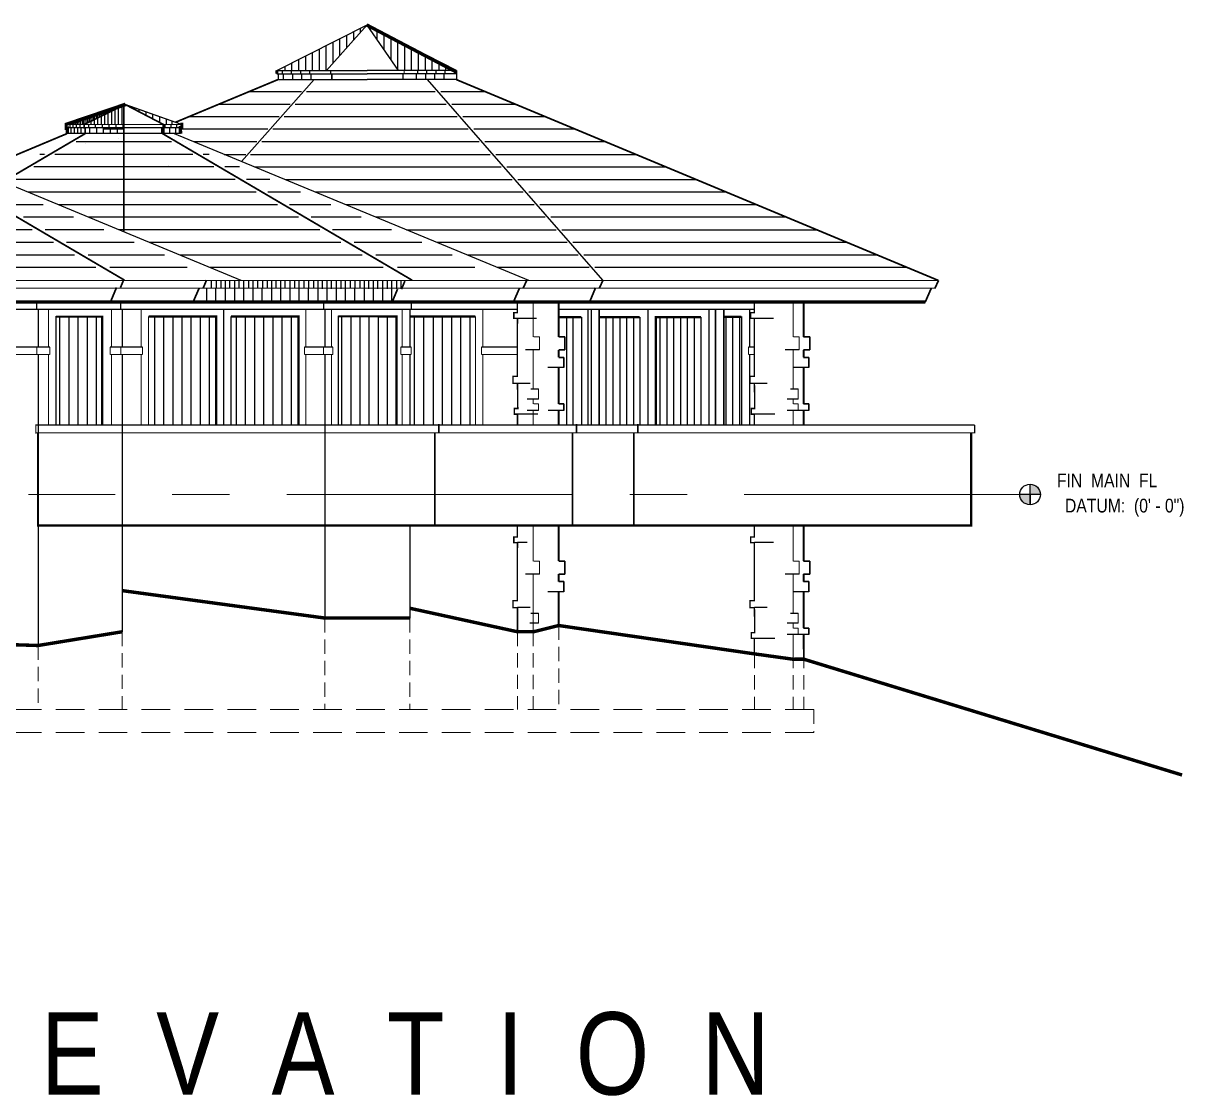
# Model space of a CAD drawing. Header units: inches. Extents: x -10188 to 9179, y -281 to 6710.
# Drawn here: x 4376 to 4883, y -281 to 188 of the extents above; entities that cross this region are included whole.
import ezdxf

# ---------------------------------------------------------------- set-up
doc = ezdxf.new("R2010")
doc.units = ezdxf.units.IN
doc.header["$MEASUREMENT"] = 0
doc.linetypes.add('CENTER', pattern=[2, 1.25, -0.25, 0.25, -0.25])
doc.linetypes.add('HIDDEN', pattern=[0.375, 0.25, -0.125])
doc.layers.add('FOOTING', color=7, linetype='HIDDEN', lineweight=5)
doc.layers.add('GRID LAYOUT', color=1, linetype='Continuous', lineweight=9)
for name, color, linetype in [('LLTEXT', 7, 'Continuous'), ('NORTH_ELEVATION', 7, 'Continuous'), ('SOUTH_ELEVATION', 7, 'Continuous'), ('SOUTH_ELEVATION_TEXT', 7, 'Continuous')]:
    doc.layers.add(name, color=color, linetype=linetype)
doc.styles.add('ARCHENT', font='technical.ttf', dxfattribs={"height": 6})

msp = doc.modelspace()

# ---------------------------------------------------------------- hatches: boundary and pattern name
at = {"layer": 'SOUTH_ELEVATION_TEXT', "linetype": 'Continuous', "ltscale": 0.5}
h = msp.add_hatch(color=7, dxfattribs=at)
h.paths.add_polyline_path([(4816.07, -13.87), (4816.07, -18.37), (4820.57, -18.37, 0.414214)])
h.paths.add_polyline_path([(4816.07, -22.87), (4816.07, -18.37), (4811.57, -18.37, 0.414214)])

# ---------------------------------------------------------------- linework, layer by layer
at = {"layer": 'FOOTING', "ltscale": 25}
for p, q in [((4507.88, -72.38), (4507.88, -112.38)), ((4544.94, -72.38), (4544.93, -112.38)), ((4610.04, -75.64), (4610.04, -112.38)), ((4419.2, -78.38), (4419.2, -112.38)), ((4592.09, -78.38), (4592.09, -112.38)), ((4598.91, -78.4), (4598.91, -112.38)), ((4382.51, -84.38), (4382.51, -112.38)), ((4695.6, -88.03), (4695.6, -112.38)), ((4712.47, -88.03), (4712.47, -112.38, -1.18)), ((4717.15, -88.03), (4717.13, -112.38)), ((4721.51, -112.38), (4721.51, -122.38))]:
    msp.add_line(p, q, dxfattribs=at)
at = {"layer": 'FOOTING', "lineweight": 5, "ltscale": 50}
for p, q in [((4721.51, -112.38), (4372.47, -112.38)), ((4721.51, -122.38), (4372.47, -122.38))]:
    msp.add_line(p, q, dxfattribs=at)
at = {"layer": 'GRID LAYOUT', "color": 1, "linetype": 'CENTER', "lineweight": 5, "ltscale": 100}
msp.add_line((4816.18, -18.38), (4378.32, -18.38), dxfattribs=at)
at = {"layer": 'NORTH_ELEVATION', "color": 5, "linetype": 'Continuous', "ltscale": 0.5}
for p, q in [((4486.9, 166.99), (4526.32, 186.84)), ((4508.5, 166.99), (4526.32, 186.84)), ((4539.98, 166.99), (4526.34, 186.81)), ((4445.2, 143.38), (4420.54, 152.08))]:
    msp.add_line(p, q, dxfattribs=at)
at = {"layer": 'NORTH_ELEVATION', "color": 7, "linetype": 'Continuous', "ltscale": 0.5}
for p, q in [((4565.37, 166.99), (4526.32, 186.84)), ((4486.9, 165.49), (4526.32, 165.49)), ((4487.4, 162.99), (4526.32, 162.99)), ((4565.37, 165.49), (4526.32, 165.49)), ((4565.37, 162.99), (4526.32, 162.99)), ((4565.37, 166.99), (4565.37, 165.49)), ((4565.37, 165.49), (4565.37, 162.99)), ((4394.81, 139.25), (4394.81, 139.25)), ((4395.31, 141.75), (4395.31, 139.25)), ((4444.52, 141.88), (4396, 141.88)), ((4463.55, 62.58, -1), (4463.55, 12.04, -1.66)), ((4622.72, 62.58, -0.38), (4622.72, 12.08, -0.38)), ((4624.22, 62.58, -0.38), (4624.22, 12.08, -0.38)), ((4648.97, 62.58, -1), (4648.97, 12.08, -1.66)), ((4675.72, 62.58, -0.38), (4675.72, 12.08, -0.38)), ((4693.4, 62.58), (4693.4, 46.08)), ((4390.31, 59.54), (4390.3, 12.04)), ((4460.3, 59.45, -1.04), (4460.3, 12.08, -1.66)), ((4466.8, 59.47, -1.04), (4466.8, 12.04, -1.66)), ((4513.72, 59.78, -1.04), (4513.72, 12.35, -1.66)), ((4620, 59.08, -1.38), (4620, 12.08, -1.38)), ((4645.47, 59.08, -1.05), (4645.47, 12.08, -1.66)), ((4672.22, 59.08, -0.38), (4672.22, 12.08, -0.38)), ((4689.9, 59.46, -1), (4689.9, 12.08, -1)), ((4387.63, 46.08), (3880.08, 46.08)), ((4428.13, 46.08), (4414.02, 46.08)), ((4511.38, 46.08), (4498.98, 46.08)), ((4545.51, 46.08), (4541.11, 46.08)), ((4592.01, 46.08), (4576.36, 46.08)), ((4695.57, 46.08), (4693.04, 46.08)), ((4693.4, 42.83), (4693.4, 12.08))]:
    msp.add_line(p, q, dxfattribs=at)
at = {"layer": 'NORTH_ELEVATION', "color": 93, "linetype": 'Continuous', "lineweight": 20, "ltscale": 0.5}
for p, q in [((4493.76, 169.94), (4493.76, 169.94)), ((4558.97, 169.95), (4558.97, 169.95)), ((4417.68, 137.25), (4417.68, 137.25)), ((4403.22, 135.19), (4403.22, 135.19)), ((4445.64, 136.17), (4445.64, 136.17)), ((4439.32, 125.51), (4439.32, 125.51))]:
    msp.add_line(p, q, dxfattribs=at)
at = {"layer": 'NORTH_ELEVATION', "color": 251, "linetype": 'Continuous', "ltscale": 0.5}
for p, q in [((4486.9, 166.99), (4526.32, 166.99)), ((4486.9, 166.99), (4486.9, 165.49)), ((4487.4, 165.49), (4487.4, 162.99)), ((4487.4, 162.99), (4526.32, 162.99)), ((4489.15, 166.99), (4489.15, 165.49)), ((4489.65, 165.49), (4489.65, 162.99)), ((4493.15, 166.99), (4493.15, 165.49)), ((4493.65, 165.49), (4493.65, 162.99)), ((4497.15, 166.99), (4497.15, 165.49)), ((4497.65, 165.49), (4497.65, 162.99)), ((4501.15, 166.99), (4501.15, 165.49)), ((4501.65, 165.49), (4501.65, 162.99)), ((4510.34, 166.99), (4510.34, 165.49)), ((4510.84, 165.49), (4510.84, 162.99)), ((4565.12, 166.99), (4526.32, 166.99)), ((4562.03, 162.99), (4526.32, 162.99)), ((4547.78, 165.49), (4547.78, 162.99)), ((4548.28, 166.99), (4548.28, 165.49)), ((4551.78, 165.49), (4551.78, 162.99)), ((4552.28, 166.99), (4552.28, 165.49)), ((4555.78, 165.49), (4555.78, 162.99)), ((4556.28, 166.99), (4556.28, 165.49)), ((4559.78, 165.49), (4559.78, 162.99)), ((4560.28, 166.99), (4560.28, 165.49)), ((4396.34, 143.34), (4396.34, 141.84)), ((4397.76, 143.38), (4397.76, 141.88)), ((4399.18, 143.42), (4399.18, 141.92)), ((4400.76, 143.38), (4400.76, 141.88)), ((4404.5, 143.38), (4404.5, 141.88)), ((4407.5, 143.38), (4407.5, 141.88)), ((4410.5, 143.38), (4410.5, 141.88)), ((4413.5, 143.38), (4413.5, 141.88)), ((4416.5, 143.38), (4416.5, 141.88)), ((4419.5, 143.38), (4419.5, 141.88)), ((4437, 143.38), (4437, 141.88)), ((4437.38, 143.38), (4437.38, 141.88)), ((4437.91, 143.38), (4437.91, 141.88)), ((4437.91, 143.38), (4437.91, 141.88)), ((4440.47, 143.38), (4440.47, 141.88)), ((4443.03, 143.38), (4443.03, 141.88)), ((4444.7, 139.38), (4396, 139.38)), ((4396.84, 141.84), (4396.84, 139.34)), ((4398.26, 141.88), (4398.26, 139.38)), ((4399.68, 141.92), (4399.68, 139.42)), ((4401.26, 141.88), (4401.26, 139.38)), ((4405, 141.88), (4405, 139.38)), ((4408, 141.88), (4408, 139.38)), ((4411, 141.88), (4411, 139.38)), ((4414, 141.88), (4414, 139.38)), ((4417, 141.88), (4417, 139.38)), ((4420, 141.88), (4420, 139.38)), ((4420, 141.88), (4420, 139.38)), ((4436.5, 141.88), (4436.5, 139.38)), ((4436.88, 141.88), (4436.88, 139.38)), ((4437.41, 141.88), (4437.41, 139.38)), ((4437.41, 141.88), (4437.41, 139.38)), ((4439.97, 141.88), (4439.97, 139.38)), ((4442.53, 141.88), (4442.53, 139.38)), ((4444.76, 141.88), (4444.76, 139.38))]:
    msp.add_line(p, q, dxfattribs=at)
at = {"layer": 'NORTH_ELEVATION', "color": 93, "linetype": 'Continuous', "ltscale": 0.5}
for p, q in [((4474.92, 157.79), (4497.62, 157.79)), ((4499.79, 157.79), (4556.13, 157.8)), ((4558.57, 157.8), (4577.73, 157.8)), ((4461.72, 152.29), (4492.74, 152.29)), ((4494.92, 152.29), (4560.94, 152.3)), ((4563.37, 152.3), (4590.93, 152.3)), ((4448.52, 146.79), (4487.87, 146.79)), ((4490.04, 146.79), (4565.74, 146.8)), ((4568.18, 146.8), (4604.13, 146.8)), ((4471.24, 75.18), (4316.46, 139.29)), ((4419.78, 141.29), (4410.79, 141.29)), ((4596.94, 75.18), (4442.16, 139.29)), ((4482.99, 141.29), (4445.99, 141.29)), ((4570.55, 141.3), (4485.17, 141.29)), ((4617.33, 141.3), (4572.98, 141.3)), ((4440.87, 135.79), (4399.13, 135.79)), ((4478.12, 135.79), (4450.6, 135.79)), ((4575.35, 135.8), (4480.29, 135.79)), ((4630.53, 135.8), (4577.79, 135.8)), ((4385.33, 130.29), (4383.34, 130.29)), ((4450.12, 130.29), (4389.88, 130.29)), ((4457.31, 130.29), (4454.67, 130.29)), ((4463.88, 130.29), (4473.24, 130.29)), ((4475.41, 130.29), (4580.16, 130.3)), ((4582.6, 130.3), (4643.73, 130.3)), ((4459.37, 124.79), (4380.63, 124.79)), ((4470.58, 124.79), (4464.1, 124.79)), ((4477.16, 124.79), (4584.96, 124.8)), ((4587.4, 124.8), (4656.93, 124.8)), ((4468.63, 119.29), (4371.37, 119.29)), ((4483.86, 119.29), (4473.53, 119.29)), ((4490.43, 119.29), (4589.77, 119.3)), ((4592.21, 119.3), (4670.13, 119.3)), ((4477.88, 113.79), (4378.02, 113.79)), ((4497.14, 113.79), (4482.96, 113.79)), ((4594.58, 113.8), (4503.71, 113.79)), ((4683.33, 113.8), (4597.01, 113.8)), ((4384.72, 108.29), (4366.69, 108.29)), ((4487.14, 108.29), (4391.3, 108.29)), ((4510.42, 108.29), (4492.39, 108.29)), ((4599.38, 108.3), (4516.99, 108.29)), ((4696.53, 108.3), (4601.82, 108.3)), ((4397.99, 102.79), (4376.12, 102.79)), ((4496.39, 102.79), (4404.58, 102.79)), ((4523.69, 102.79), (4501.81, 102.79)), ((4604.19, 102.8), (4530.27, 102.79)), ((4709.73, 102.8), (4606.62, 102.8)), ((4379.95, 97.29), (4208.66, 97.29)), ((4411.27, 97.29), (4385.55, 97.29)), ((4505.64, 97.29), (4417.85, 97.29)), ((4536.97, 97.29), (4511.24, 97.29)), ((4543.55, 97.29), (4608.99, 97.3)), ((4611.43, 97.3), (4722.93, 97.3)), ((4389.2, 91.79), (4199.4, 91.79)), ((4424.55, 91.79), (4394.97, 91.79)), ((4514.9, 91.79), (4431.13, 91.79)), ((4550.25, 91.79), (4520.67, 91.79)), ((4613.8, 91.8), (4556.83, 91.8)), ((4736.13, 91.8), (4616.23, 91.8)), ((4398.45, 86.29), (4190.15, 86.29)), ((4437.82, 86.29), (4404.4, 86.29)), ((4524.15, 86.29), (4444.41, 86.29)), ((4563.52, 86.29), (4530.1, 86.29)), ((4618.6, 86.3), (4570.1, 86.3)), ((4749.33, 86.3), (4621.04, 86.3)), ((4407.71, 80.79), (4180.9, 80.79)), ((4447.63, 80.79), (4413.83, 80.79)), ((4533.4, 80.79), (4457.69, 80.79)), ((4573.33, 80.79), (4539.53, 80.79)), ((4623.41, 80.8), (4583.38, 80.8)), ((4762.53, 80.8), (4625.84, 80.8)), ((4458.18, 75.18), (4458.18, 71.68)), ((4460.3, 75.18), (4460.3, 71.68)), ((4462.42, 75.18), (4462.42, 71.68)), ((4464.3, 75.13), (4464.3, 71.63)), ((4466.18, 75.13), (4466.18, 71.63)), ((4468.3, 75.13), (4468.3, 71.63)), ((4470.18, 75.13), (4470.18, 71.63)), ((4472.3, 75.13), (4472.3, 71.63)), ((4474.42, 75.13), (4474.42, 71.63)), ((4476.3, 75.15), (4476.3, 71.65)), ((4478.42, 75.15), (4478.42, 71.65)), ((4480.53, 75.15), (4480.53, 71.65)), ((4482.65, 75.15), (4482.65, 71.65)), ((4484.53, 75.1), (4484.53, 71.6)), ((4486.42, 75.1), (4486.42, 71.6)), ((4488.53, 75.1), (4488.53, 71.6)), ((4490.42, 75.1), (4490.42, 71.6)), ((4492.53, 75.1), (4492.53, 71.6)), ((4494.65, 75.1), (4494.65, 71.6)), ((4496.53, 75.13), (4496.53, 71.63)), ((4498.65, 75.13), (4498.65, 71.63)), ((4500.77, 75.13), (4500.77, 71.63)), ((4502.89, 75.13), (4502.89, 71.63)), ((4504.77, 75.08), (4504.77, 71.58)), ((4506.65, 75.08), (4506.65, 71.58)), ((4508.77, 75.08), (4508.77, 71.58)), ((4510.65, 75.08), (4510.65, 71.58)), ((4512.77, 75.08), (4512.77, 71.58)), ((4514.89, 75.08), (4514.89, 71.58)), ((4516.77, 75.1), (4516.77, 71.6)), ((4518.89, 75.1), (4518.89, 71.6)), ((4521, 75.1), (4521, 71.6)), ((4523.12, 75.1), (4523.12, 71.6)), ((4525, 75.05), (4525, 71.55)), ((4526.89, 75.05), (4526.89, 71.55)), ((4529, 75.05), (4529, 71.55)), ((4530.89, 75.05), (4530.89, 71.55)), ((4533, 75.05), (4533, 71.55)), ((4535.12, 75.05), (4535.12, 71.55)), ((4537, 75.08), (4537, 71.58)), ((4539.12, 75.05), (4539.12, 71.55)), ((4541, 75.08), (4541, 71.58))]:
    msp.add_line(p, q, dxfattribs=at)
at = {"layer": 'NORTH_ELEVATION', "color": 83, "linetype": 'Continuous', "lineweight": 20, "ltscale": 0.5}
msp.add_line((4488, 162.22), (4488, 162.22), dxfattribs=at)
at = {"layer": 'NORTH_ELEVATION', "color": 5, "linetype": 'Continuous', "lineweight": 30, "ltscale": 0.5}
for q in [(4402.62, 143.38), (4437.38, 143.38)]:
    msp.add_line((4420.54, 152.08), q, dxfattribs=at)
at = {"layer": 'NORTH_ELEVATION', "color": 251, "linetype": 'Continuous', "lineweight": 20, "ltscale": 0.5}
msp.add_line((4445.2, 143.38), (4394.72, 143.38), dxfattribs=at)
at = {"layer": 'NORTH_ELEVATION', "color": 49, "linetype": 'Continuous', "ltscale": 0.5}
for p, q in [((4381.79, 66.08), (4381.79, 62.58)), ((4418.51, 66.08), (4418.51, 62.58)), ((4507.19, 66.08), (4507.19, 62.58)), ((4545.63, 66.08), (4545.63, 62.58))]:
    msp.add_line(p, q, dxfattribs=at)
at = {"layer": 'NORTH_ELEVATION', "color": 49, "linetype": 'Continuous', "lineweight": 20, "ltscale": 0.5}
for p, q in [((4387.06, 62.67), (4387.06, 46.08)), ((4414.59, 62.58), (4414.59, 46.08)), ((4387.06, 42.83), (4387.06, 12.04)), ((4414.59, 42.83), (4414.59, 12.04))]:
    msp.add_line(p, q, dxfattribs=at)
at = {"layer": 'NORTH_ELEVATION', "color": 7, "linetype": 'Continuous', "lineweight": 20, "ltscale": 0.5}
for p, q in [((4427.55, 62.41, 0), (4427.55, 46.08, 0)), ((4499.55, 62.41, 0), (4499.55, 46.08, 0)), ((4541.69, 62.58), (4541.69, 46.08)), ((4544.94, 62.41), (4544.94, 46.08)), ((4576.93, 62.41), (4576.93, 46.08)), ((4430.8, 59.44, 0), (4430.8, 12.04, 0)), ((4539.15, 59.43, 1.31), (4539.15, 12.03, 1.31)), ((4573.68, 59.44), (4573.68, 12.04)), ((4381.91, 46.08), (4381.91, 42.86)), ((4387.63, 46.08), (4387.63, 42.83)), ((4414.02, 46.08), (4414.02, 42.83)), ((4418.63, 46.08), (4418.63, 42.83, -0.67)), ((4428.13, 46.08, 0), (4428.13, 42.83, 0)), ((4498.98, 46.08, 0), (4498.98, 42.83, 0)), ((4507.31, 46.08), (4507.31, 42.83, -0.67)), ((4511.38, 46.08), (4511.39, 42.83, -0.67)), ((4541.11, 46.08), (4541.11, 42.83)), ((4545.51, 46.08), (4545.51, 42.83)), ((4576.36, 46.08), (4576.36, 42.83)), ((4693.04, 46.08), (4693.04, 42.83, 0.3)), ((4427.55, 42.83, 0), (4427.55, 12.04, 0)), ((4499.55, 42.83, 0), (4499.55, 12.04, 0)), ((4541.69, 42.83), (4541.69, 12.04)), ((4576.93, 42.83), (4576.93, 12.04))]:
    msp.add_line(p, q, dxfattribs=at)
at = {"layer": 'NORTH_ELEVATION', "color": 5, "linetype": 'Continuous', "ltscale": 0.5}
for points, const_width in [([(4526.11, 186.86), (4565.37, 166.24)], 1.5), ([(4420.68, 152.17), (4394.72, 143.38)], 1.5), ([(4420.54, 152.08), (4445.2, 143.38)], 0.5)]:
    msp.add_lwpolyline(points, dxfattribs=dict(at, const_width=const_width))
at = {"layer": 'NORTH_ELEVATION', "color": 93, "linetype": 'Continuous', "ltscale": 0.5}
for points, const_width in [([(4487.4, 162.99), (4442.56, 144.31)], 0.75), ([(4565.25, 162.99), (4776.01, 75.18)], 0.75), ([(4311.19, 139.38), (4420.29, 75.29)], 0.75), ([(4395.2, 139.38), (4355.97, 122.92)], 0.75), ([(4403.12, 139.38), (4367.19, 118.28)], 0.75), ([(4436.88, 139.38), (4545.99, 75.29)], 0.75), ([(4776.01, 75.18), (3827.94, 75.18)], 0.5), ([(4774.57, 71.8), (3829.31, 71.8)], 0.5)]:
    msp.add_lwpolyline(points, dxfattribs=dict(at, const_width=const_width))
at = {"layer": 'NORTH_ELEVATION', "color": 251, "linetype": 'Continuous', "ltscale": 0.5}
for points, const_width in [([(4486.9, 165.49), (4565.37, 165.49)], 0.5), ([(4395.31, 143.25), (4394.81, 143.25), (4394.81, 141.75), (4395.31, 141.75), (4395.31, 139.25)], 1.5), ([(4444.52, 141.88), (4396, 141.88)], 0.5), ([(4444.7, 143.38), (4445.2, 143.38), (4445.2, 141.88), (4444.7, 141.88), (4444.76, 139.38)], 1.5)]:
    msp.add_lwpolyline(points, dxfattribs=dict(at, const_width=const_width))
at = {"layer": 'NORTH_ELEVATION', "color": 7, "linetype": 'Continuous', "ltscale": 0.5}
for points, const_width in [([(3880.66, 62.58), (4591.99, 62.58)], 0.5), ([(4610.04, 62.58), (4695.56, 62.58)], 0.5), ([(4791.88, 11.99), (4381.52, 11.99), (4381.52, 8.28)], 0.5), ([(4791.88, 11.99), (4791.88, 8.32)], 0.5), ([(4791.88, 8.58), (4381.52, 8.58)], 0.5), ([(4382.48, 8.53), (4382.48, -32.47)], 1), ([(4790.38, 8.58), (4790.38, -32.42)], 1), ([(4382.48, -31.93), (4790.38, -31.92)], 1)]:
    msp.add_lwpolyline(points, dxfattribs=dict(at, const_width=const_width))
for points, const_width, elevation in [([(4390.31, 59.35), (4410.5, 59.35), (4410.5, 12.04)], 1, 2.81), ([(4620, 59.08), (4610.04, 59.08)], 1, 0.62), ([(4645.47, 59.08), (4627.72, 59.08)], 1, 0.95), ([(4672.22, 59.08), (4652.47, 59.08), (4652.47, 12.08)], 1, -0.38), ([(4689.9, 59.26), (4682.18, 59.26)], 1, 1.33), ([(3880.08, 42.83), (4387.63, 42.83)], 0.5, -0.67), ([(4414.02, 42.83), (4428.13, 42.83)], 0.5, -0.67), ([(4498.98, 42.83), (4511.39, 42.83)], 0.5, -0.67), ([(4541.11, 42.83), (4545.51, 42.83)], 0.5, -0.67), ([(4576.36, 42.83), (4592, 42.83)], 0.5, -0.67), ([(4693.03, 42.83), (4695.57, 42.83)], 0.5, -0.67)]:
    msp.add_lwpolyline(points, dxfattribs=dict(at, const_width=const_width, elevation=elevation))
at = {"layer": 'NORTH_ELEVATION', "color": 49, "linetype": 'Continuous', "ltscale": 0.5, "const_width": 1}
for points, elevation in [([(4430.8, 59.45), (4460.3, 59.45), (4460.3, 12.04)], 2.29), ([(4466.8, 59.47), (4496.3, 59.47), (4496.3, 12.05)], 3.25), ([(4513.72, 59.49), (4539.15, 59.49), (4539.15, 12.07)], 0.83), ([(4539.15, 59.43), (4531.05, 59.45)], 2.29), ([(4573.68, 59.45), (4544.94, 59.45)], 2.29)]:
    msp.add_lwpolyline(points, dxfattribs=dict(at, elevation=elevation))
at = {"layer": 'SOUTH_ELEVATION', "color": 4, "linetype": 'Continuous', "ltscale": 0.5}
for p, q in [((4520.32, 183.82), (4520.32, 180.16)), ((4523.32, 185.33), (4523.32, 183.5)), ((4527.63, 186.12), (4527.63, 184.93)), ((4530.63, 184.47), (4530.63, 180.57)), ((4533.63, 182.83), (4533.63, 176.22)), ((4508.32, 177.78), (4508.32, 166.99)), ((4511.32, 179.29), (4511.32, 170.14)), ((4514.32, 180.8), (4514.32, 173.48)), ((4517.32, 182.31), (4517.32, 176.82)), ((4536.63, 181.19), (4536.63, 171.86)), ((4539.63, 179.54), (4539.63, 167.5)), ((4542.63, 177.9), (4542.63, 166.99)), ((4499.32, 173.25), (4499.32, 166.99)), ((4502.32, 174.76), (4502.32, 166.99)), ((4505.32, 176.27), (4505.32, 166.99)), ((4545.63, 176.25), (4545.63, 166.99)), ((4548.63, 174.61), (4548.63, 166.99)), ((4551.63, 172.97), (4551.63, 166.99)), ((4490.32, 168.72), (4490.32, 166.99)), ((4493.32, 170.23), (4493.32, 166.99)), ((4496.32, 171.74), (4496.32, 166.99)), ((4554.63, 171.32), (4554.63, 166.99)), ((4557.63, 169.68), (4557.63, 166.99)), ((4560.63, 168.03), (4560.63, 166.99)), ((4487.32, 167.21), (4487.32, 166.99)), ((4411.54, 147.71), (4411.54, 143.38)), ((4413.04, 148.44), (4413.04, 143.38)), ((4414.54, 149.17), (4414.54, 143.38)), ((4416.04, 149.8), (4416.04, 143.38)), ((4417.54, 150.31), (4417.54, 143.38)), ((4419.04, 150.82), (4419.04, 143.38)), ((4423.54, 150.84), (4423.54, 150.53)), ((4426.54, 149.59), (4426.54, 148.98)), ((4429.54, 148.91), (4429.54, 147.43)), ((4432.54, 147.85), (4432.54, 145.88)), ((4405.54, 144.8), (4405.54, 143.38)), ((4407.04, 145.53), (4407.04, 143.38)), ((4408.54, 146.26), (4408.54, 143.38)), ((4410.04, 146.98), (4410.04, 143.38)), ((4435.54, 146.79), (4435.54, 144.33)), ((4438.54, 145.73), (4438.54, 143.38)), ((4441.02, 144.62), (4441.02, 143.38)), ((4391.89, 59.09, 0.81), (4391.89, 12.04, 0.33)), ((4395.89, 59.09, 0.81), (4395.89, 12.04, 0.33)), ((4399.89, 59.09, 0.81), (4399.89, 12.04, 0.33)), ((4403.89, 59.09, 0.81), (4403.89, 12.04, 0.33)), ((4407.89, 59.09, 0.81), (4407.89, 12.04, 0.33))]:
    msp.add_line(p, q, dxfattribs=at)
at = {"layer": 'SOUTH_ELEVATION', "color": 93, "linetype": 'Continuous', "lineweight": -3, "ltscale": 50}
for p, q in [((4471.46, 127.16), (4503.22, 162.99)), ((4509.53, 162.99), (4509.53, 162.99)), ((4629.37, 75.3), (4552.75, 162.99))]:
    msp.add_line(p, q, dxfattribs=at)
at = {"layer": 'SOUTH_ELEVATION', "color": 6, "linetype": 'Continuous', "lineweight": -3, "ltscale": 50}
msp.add_line((4420.93, 151.46), (4397.02, 143.37), dxfattribs=at)
at = {"layer": 'SOUTH_ELEVATION', "color": 5, "linetype": 'Continuous', "ltscale": 0.5}
for p, q in [((4407.88, 147.37), (4407.88, 145.94)), ((4408.54, 147.27), (4408.54, 146.26)), ((4409.39, 148.06), (4409.39, 146.67)), ((4410.04, 147.77), (4410.04, 146.98)), ((4410.88, 148.39), (4410.88, 147.39)), ((4411.54, 148.28), (4411.54, 147.71)), ((4412.39, 149.07), (4412.39, 148.12)), ((4413.04, 148.79), (4413.04, 148.44)), ((4413.88, 149.4), (4413.88, 148.85)), ((4414.54, 149.3), (4414.54, 149.17)), ((4398.05, 143.72), (4398.05, 143.38)), ((4398.9, 144.39), (4398.9, 143.38)), ((4399.54, 144.22), (4399.54, 143.38)), ((4400.39, 145.01), (4400.39, 143.38)), ((4401.04, 144.73), (4401.04, 143.38)), ((4401.89, 145.8), (4401.89, 143.38)), ((4402.54, 145.24), (4402.54, 143.38)), ((4403.39, 146.32), (4403.39, 143.76)), ((4404.04, 145.74), (4404.04, 144.07)), ((4404.88, 146.36), (4404.88, 144.48)), ((4405.54, 146.25), (4405.54, 144.8)), ((4406.39, 147.04), (4406.39, 145.21)), ((4407.04, 146.76), (4407.04, 145.53)), ((4433.34, 59.44, 1.31), (4433.34, 12.04, 0.83)), ((4437.34, 59.44, 1.31), (4437.34, 12.04, 0.83)), ((4441.34, 59.44, 1.31), (4441.34, 12.04, 0.83)), ((4445.34, 59.44, 1.31), (4445.34, 12.04, 0.83)), ((4449.34, 59.44, 1.31), (4449.34, 12.04, 0.83)), ((4453.34, 59.44, 1.31), (4453.34, 12.04, 0.83)), ((4457.34, 59.44, 1.31), (4457.34, 12.04, 0.83)), ((4469.09, 59.18, 0.81), (4469.09, 12.04, 0.33)), ((4473.09, 59.18, 0.81), (4473.09, 12.04, 0.33)), ((4477.09, 59.18, 0.81), (4477.09, 12.04, 0.33)), ((4481.09, 59.18, 0.81), (4481.09, 12.04, 0.33)), ((4485.09, 59.18, 0.81), (4485.09, 12.04, 0.33)), ((4489.09, 59.44, 0.81), (4489.09, 12.04, 0.33)), ((4493.1, 59.18, 0.31), (4493.1, 12.04, -0.16)), ((4515.14, 59.17, 1.81), (4515.14, 12.03, 1.33)), ((4519.14, 59.17, 1.81), (4519.14, 12.03, 1.33)), ((4523.14, 59.17, 1.81), (4523.14, 12.03, 1.33)), ((4527.14, 59.17, 1.81), (4527.14, 12.03, 1.33)), ((4531.14, 59.43, 1.81), (4531.14, 12.03, 1.33)), ((4535.15, 59.44, 1.31), (4535.15, 12.04, 0.83)), ((4539.15, 59.44, 1.31), (4539.15, 12.04, 0.83)), ((4546.81, 59.4, -0.64), (4546.81, 12, -1.12)), ((4550.98, 59.42, 0.33), (4550.98, 12.02, -0.15)), ((4555.14, 59.43, 1.31), (4555.14, 12.04, 0.83)), ((4559.14, 59.43, 1.31), (4559.14, 12.04, 0.83)), ((4563.14, 59.43, 1.31), (4563.14, 12.04, 0.83)), ((4567.14, 59.43, 1.31), (4567.14, 12.04, 0.83)), ((4571.14, 59.43, 1.31), (4571.14, 12.04, 0.83)), ((4613.5, 59.09, 1.67), (4613.5, 12.08, 1.95)), ((4616.25, 59.09, 1.05), (4616.25, 12.08, 1.33)), ((4630.72, 59.08, 0.95), (4630.72, 12.07, 1.23)), ((4633.72, 59.08, 0.95), (4633.72, 12.07, 1.23)), ((4636.72, 59.08, 0.95), (4636.72, 12.07, 1.23)), ((4639.72, 59.08, 0.95), (4639.72, 12.07, 1.23)), ((4642.72, 59.08, 0.95), (4642.72, 12.07, 1.23)), ((4654.25, 59.09, 0.05), (4654.25, 12.08, 0.33)), ((4657.25, 59.09, 0.05), (4657.25, 12.08, 0.33)), ((4660.25, 59.09, 0.05), (4660.25, 12.08, 0.33)), ((4663.25, 59.09, 0.05), (4663.25, 12.08, 0.33)), ((4666.25, 59.09, 0.05), (4666.25, 12.08, 0.33)), ((4669.25, 59.09, 0.05), (4669.25, 12.08, 0.33)), ((4683.06, 59.27, 1.76), (4683.06, 12.26, 2.04)), ((4686.06, 59.27, 1.76), (4686.06, 12.26, 2.04)), ((4689.06, 59.27, 1.76), (4689.06, 12.26, 2.04))]:
    msp.add_line(p, q, dxfattribs=at)
at = {"layer": 'SOUTH_ELEVATION', "color": 5, "linetype": 'Continuous', "lineweight": 30, "ltscale": 50}
msp.add_line((4420, 143.38), (4420, 151.94), dxfattribs=at)
at = {"layer": 'SOUTH_ELEVATION', "color": 7, "linetype": 'Continuous', "lineweight": 30, "ltscale": 50}
for p, q in [((4420, 141.88), (4420, 143.38)), ((4414.29, 66.09), (4416.84, 72.09)), ((4450.35, 65.8), (4452.9, 71.8)), ((4537.08, 65.42), (4539.63, 71.42)), ((4590.32, 65.8), (4592.87, 71.8)), ((4623.66, 65.92), (4626.21, 71.92)), ((4770.25, 65.68), (4772.8, 71.68)), ((4557.64, 12.3), (4557.64, 8.57)), ((4617.89, 12.3), (4617.89, 8.57)), ((4644.66, 12.3), (4644.66, 8.57)), ((4555.9, 8.57), (4555.9, -31.92)), ((4616.15, 8.57), (4616.15, -31.92)), ((4642.92, 8.57), (4642.92, -31.92))]:
    msp.add_line(p, q, dxfattribs=at)
at = {"layer": 'SOUTH_ELEVATION', "color": 93, "linetype": 'Continuous', "lineweight": 30, "ltscale": 50}
for p, q in [((4420, 96.4), (4420, 141.88)), ((4418.56, 72.09), (4420.05, 75.59)), ((4454.63, 71.8), (4456.11, 75.3)), ((4541.35, 71.42), (4542.84, 74.92)), ((4594.59, 71.8), (4596.08, 75.3)), ((4627.94, 71.92), (4629.42, 75.42)), ((4774.52, 71.68), (4776.01, 75.18))]:
    msp.add_line(p, q, dxfattribs=at)
at = {"layer": 'SOUTH_ELEVATION', "color": 93, "linetype": 'Continuous', "lineweight": 20, "ltscale": 0.5}
msp.add_line((4447.1, 135.71), (4447.1, 135.71), dxfattribs=at)
at = {"layer": 'SOUTH_ELEVATION', "color": 93, "linetype": 'Continuous', "lineweight": 20, "ltscale": 0.75}
msp.add_line((4448.85, 134.88, 1), (4448.85, 134.88, 1), dxfattribs=at)
at = {"layer": 'SOUTH_ELEVATION', "color": 83, "linetype": 'Continuous', "lineweight": 20, "ltscale": 0.5}
msp.add_line((4385.81, 130.23), (4385.81, 130.23), dxfattribs=at)
at = {"layer": 'SOUTH_ELEVATION', "color": 49, "linetype": 'Continuous', "ltscale": 0.5}
for p, q in [((4456.06, 71.65), (4456.06, 65.63)), ((4460.06, 71.65), (4460.06, 65.63)), ((4464.3, 71.7), (4464.3, 65.68)), ((4468.3, 71.7), (4468.3, 65.68)), ((4472.3, 71.7), (4472.3, 65.68)), ((4476.3, 71.7), (4476.3, 65.68)), ((4480.3, 71.65), (4480.3, 65.63)), ((4484.53, 71.68), (4484.53, 65.65)), ((4488.53, 71.68), (4488.53, 65.65)), ((4492.53, 71.68), (4492.53, 65.65)), ((4496.53, 71.68), (4496.53, 65.65)), ((4500.53, 71.48), (4500.53, 65.45)), ((4504.77, 71.65), (4504.77, 65.63)), ((4508.77, 71.65), (4508.77, 65.63)), ((4512.77, 71.65), (4512.77, 65.63)), ((4516.77, 71.65), (4516.77, 65.63)), ((4520.77, 71.65), (4520.77, 65.63)), ((4525, 71.63), (4525, 65.6)), ((4529, 71.63), (4529, 65.6)), ((4533, 71.63), (4533, 65.6)), ((4537, 71.63), (4537, 65.6))]:
    msp.add_line(p, q, dxfattribs=at)
at = {"layer": 'SOUTH_ELEVATION', "color": 27, "linetype": 'Continuous', "lineweight": 20, "ltscale": 50}
for p, q in [((4598.96, 50.52), (4598.96, 66.08)), ((4712.46, 50.52), (4712.46, 66.08)), ((4598.96, 27.79), (4598.96, 44.81)), ((4712.46, 27.79), (4712.46, 44.81)), ((4598.96, 21.23), (4598.96, 23.32)), ((4712.46, 21.23), (4712.46, 23.32)), ((4598.96, 12.08), (4598.96, 18.39)), ((4712.46, 12.08), (4712.46, 18.39)), ((4598.96, -47.48, -1), (4598.96, -31.92, -1)), ((4712.46, -47.48, -1), (4712.46, -31.92, -1)), ((4598.96, -78.39, -1), (4598.96, -53.19, -1)), ((4712.46, -70.2, -1), (4712.46, -53.19, -1)), ((4598.96, -75.24, -1), (4598.96, -74.68, -1)), ((4712.46, -76.76, -1), (4712.46, -74.68, -1)), ((4712.46, -90.37), (4712.46, -79.61, -1))]:
    msp.add_line(p, q, dxfattribs=at)
at = {"layer": 'SOUTH_ELEVATION', "color": 37, "linetype": 'Continuous', "ltscale": 0.25}
for p, q in [((4382.48, 62.58), (4382.48, 46.08)), ((4419.2, 62.58), (4419.2, 46.08)), ((4507.88, 62.58), (4507.88, 46.08)), ((4544.94, 62.58), (4544.94, 46.08)), ((4382.48, 42.83), (4382.48, -84.37)), ((4419.2, 42.83), (4419.2, -78.38)), ((4507.88, 42.83), (4507.88, -72.38)), ((4544.94, 42.83), (4544.94, 12.08)), ((4544.94, -31.92), (4544.94, -72.38))]:
    msp.add_line(p, q, dxfattribs=at)
at = {"layer": 'SOUTH_ELEVATION', "color": 7, "lineweight": 9, "ltscale": 25}
for p, q in [((4510.72, 62.49), (4510.72, 46.08)), ((4510.72, 42.83), (4510.72, 11.99))]:
    msp.add_line(p, q, dxfattribs=at)
at = {"layer": 'SOUTH_ELEVATION', "color": 27, "linetype": 'Continuous', "ltscale": 0.5}
for p, q in [((4600.39, 58.62), (4592.03, 58.62)), ((4703.95, 58.62), (4695.6, 58.62)), ((4601.63, 44.82), (4595.52, 44.82)), ((4715.13, 44.82), (4709.02, 44.82)), ((4612.27, 37.07), (4605.35, 37.07)), ((4719.35, 37.07), (4712.43, 37.07)), ((4597.6, 30.18), (4592.03, 30.18)), ((4597.93, 27.79, 1), (4601.19, 27.79, 1)), ((4701.17, 30.18), (4695.6, 30.18)), ((4711.43, 27.79, 1), (4714.69, 27.79, 1)), ((4601.19, 23.32, 1), (4596.34, 23.32, 1)), ((4714.69, 23.32, 1), (4709.84, 23.32, 1)), ((4601, 16.74), (4592.03, 16.74)), ((4601.22, 18.39), (4596.34, 18.39)), ((4612.3, 18.39), (4605.38, 18.39)), ((4704.57, 16.74), (4695.6, 16.74)), ((4714.72, 18.39), (4709.84, 18.39)), ((4719.38, 18.39), (4712.46, 18.39)), ((4596.21, -39.38, -1), (4592.03, -39.38, -1)), ((4703.96, -39.38, -1), (4695.6, -39.38, -1)), ((4601.63, -53.17, -1), (4595.52, -53.17, -1)), ((4715.13, -53.17, -1), (4709.02, -53.17, -1)), ((4612.27, -60.93, -1), (4605.35, -60.93, -1)), ((4719.35, -60.93, -1), (4712.43, -60.93, -1)), ((4597.6, -67.82, -1), (4592.03, -67.82, -1)), ((4597.93, -70.2), (4601.19, -70.2)), ((4701.17, -67.82, -1), (4695.6, -67.82, -1)), ((4711.43, -70.2), (4714.69, -70.2)), ((4601.19, -74.68), (4597.37, -74.68)), ((4714.69, -74.68), (4709.84, -74.68)), ((4714.72, -79.61, -1), (4709.84, -79.61, -1)), ((4719.38, -79.61, -1), (4712.46, -79.61, -1)), ((4704.57, -81.25, -1), (4695.6, -81.25, -1))]:
    msp.add_line(p, q, dxfattribs=at)
at = {"layer": 'SOUTH_ELEVATION', "color": 27, "linetype": 'Continuous', "lineweight": 20, "ltscale": 0.5}
for p, q in [((4599.18, 50.52), (4601.63, 50.52)), ((4601.63, 50.52), (4601.63, 44.82)), ((4712.69, 50.52), (4715.13, 50.52)), ((4715.13, 50.52), (4715.13, 44.82)), ((4601.19, 27.79, 1), (4601.19, 23.32, 1)), ((4714.69, 27.79, 1), (4714.69, 23.32, 1)), ((4599.18, 21.23), (4601.22, 21.23)), ((4601.22, 21.23), (4601.22, 18.39)), ((4712.68, 21.23), (4714.72, 21.23)), ((4714.72, 21.23), (4714.72, 18.39)), ((4599.18, -47.48, -1), (4601.63, -47.48, -1)), ((4601.63, -47.48, -1), (4601.63, -53.17, -1)), ((4712.69, -47.48, -1), (4715.13, -47.48, -1)), ((4715.13, -47.48, -1), (4715.13, -53.17, -1)), ((4601.19, -70.2), (4601.19, -74.68)), ((4714.69, -70.2), (4714.69, -74.68)), ((4712.69, -76.76, -1), (4714.72, -76.76, -1)), ((4714.72, -76.76, -1), (4714.72, -79.61, -1))]:
    msp.add_line(p, q, dxfattribs=at)
at = {"layer": 'SOUTH_ELEVATION', "color": 27, "linetype": 'Continuous', "lineweight": 30, "ltscale": 50}
for p, q in [((4610.04, 50.52, 1), (4612.71, 50.52)), ((4612.71, 50.52), (4612.71, 44.82)), ((4717.12, 50.52, 1), (4719.79, 50.52)), ((4719.79, 50.52), (4719.79, 44.82)), ((4612.71, 44.82), (4610.04, 44.81)), ((4610.04, 41.54), (4612.27, 41.54)), ((4612.27, 41.54), (4612.27, 37.07)), ((4719.79, 44.82), (4717.12, 44.81)), ((4717.12, 41.54), (4719.35, 41.54)), ((4719.35, 41.54), (4719.35, 37.07)), ((4610.04, 21.23, 1), (4612.3, 21.23)), ((4612.3, 21.23), (4612.3, 18.39)), ((4717.12, 21.23, 1), (4719.38, 21.23)), ((4719.38, 21.23), (4719.38, 18.39)), ((4610.04, -47.48), (4612.71, -47.48, -1)), ((4612.71, -47.48, -1), (4612.71, -53.17, -1)), ((4717.12, -47.48), (4719.79, -47.48, -1)), ((4719.79, -47.48, -1), (4719.79, -53.17, -1)), ((4612.71, -53.17, -1), (4610.04, -53.19, -1)), ((4719.79, -53.17, -1), (4717.12, -53.19, -1)), ((4610.04, -56.45, -1), (4612.27, -56.45, -1)), ((4612.27, -56.45, -1), (4612.27, -60.93, -1)), ((4717.12, -56.45, -1), (4719.35, -56.45, -1)), ((4719.35, -56.45, -1), (4719.35, -60.93, -1)), ((4717.12, -76.76), (4719.38, -76.76, -1)), ((4719.38, -76.76, -1), (4719.38, -79.61, -1))]:
    msp.add_line(p, q, dxfattribs=at)
at = {"layer": 'SOUTH_ELEVATION', "color": 7, "linetype": 'Continuous', "lineweight": 20, "ltscale": 0.75}
for p, q in [((4594.74, -39.03), (4594.74, -39.03)), ((4698.31, -39.03), (4698.31, -39.03))]:
    msp.add_line(p, q, dxfattribs=at)
at = {"layer": 'SOUTH_ELEVATION', "color": 251, "linetype": 'Continuous', "ltscale": 0.75}
for points, const_width in [([(4486.9, 166.99), (4486.9, 165.49)], 1.25), ([(4510.34, 166.99), (4510.34, 165.49)], 0.5), ([(4510.84, 165.49), (4510.84, 162.99)], 0.5), ([(4541.98, 165.49), (4541.98, 162.99)], 0.5), ([(4542.48, 166.99), (4542.48, 165.49)], 0.5), ([(4402.62, 143.38), (4402.62, 141.88), (4402.62, 141.88), (4403.12, 141.88), (4403.12, 139.38)], 0.75), ([(4437.38, 143.38), (4437.38, 141.88), (4436.88, 141.88), (4436.88, 139.38)], 0.75)]:
    msp.add_lwpolyline(points, dxfattribs=dict(at, const_width=const_width))
at = {"layer": 'SOUTH_ELEVATION', "color": 7, "linetype": 'Continuous', "ltscale": 0.5, "const_width": 1.5}
msp.add_lwpolyline([(3833.35, 65.79), (4770.3, 65.79)], dxfattribs=at)
at = {"layer": 'SOUTH_ELEVATION', "color": 27, "linetype": 'Continuous', "ltscale": 0.75, "const_width": 0.625}
for points in [[(4592.03, 66.08), (4591.98, 61.09), (4590.43, 61.09), (4590.43, 58.62), (4592.03, 58.62), (4591.98, 33.27), (4590.12, 33.27), (4590.12, 30.18), (4592.03, 30.18), (4592.18, 19.22), (4590.63, 19.22), (4590.63, 16.74), (4592.03, 16.74), (4592.03, 12.08)], [(4695.6, 66.08), (4695.55, 61.09), (4694, 61.09), (4694, 58.62), (4695.6, 58.62), (4695.55, 33.27), (4693.69, 33.27), (4693.69, 30.18), (4695.6, 30.18), (4695.75, 19.22), (4694.2, 19.22), (4694.2, 16.74), (4695.6, 16.74), (4695.6, 12.08)]]:
    msp.add_lwpolyline(points, dxfattribs=at)
at = {"layer": 'SOUTH_ELEVATION', "color": 27, "linetype": 'Continuous', "lineweight": 30, "ltscale": 0.5, "const_width": 0.75, "elevation": 1}
for points in [[(4610.04, 66.08), (4610.04, 50.52)], [(4717.12, 65.79), (4717.12, 50.52)], [(4610.04, 44.81), (4610.04, 41.54)], [(4717.12, 44.81), (4717.12, 41.54)], [(4610.04, 36.95), (4610.04, 21.23)], [(4717.12, 36.95), (4717.12, 21.23)], [(4610.04, 18.39), (4610.04, 12.08)], [(4717.12, 18.39), (4717.12, 12.08)]]:
    msp.add_lwpolyline(points, dxfattribs=at)
at = {"layer": 'SOUTH_ELEVATION', "color": 47, "linetype": 'Continuous', "ltscale": 0.5, "const_width": 0.75, "elevation": -0.38}
for points in [[(4627.72, 62.58), (4627.72, 12.08)], [(4678.62, 62.58), (4678.62, 12.08)]]:
    msp.add_lwpolyline(points, dxfattribs=at)
at = {"layer": 'SOUTH_ELEVATION', "color": 37, "linetype": 'Continuous', "ltscale": 0.5, "const_width": 0.75, "elevation": -0.38}
msp.add_lwpolyline([(4682.18, 62.58), (4682.18, 12.08)], dxfattribs=at)
at = {"layer": 'SOUTH_ELEVATION', "color": 27, "linetype": 'Continuous', "ltscale": 0.75, "const_width": 0.625, "elevation": -1}
for points in [[(4592.03, -31.92), (4591.98, -36.91), (4590.44, -36.91), (4590.44, -39.38), (4592.03, -39.38), (4591.98, -64.73), (4590.13, -64.73), (4590.13, -67.82), (4592.03, -67.82), (4592.06, -78.37)], [(4695.6, -31.92), (4695.55, -36.91), (4694, -36.91), (4694, -39.38), (4695.6, -39.38), (4695.55, -64.73), (4693.69, -64.73), (4693.69, -67.82), (4695.6, -67.82), (4695.75, -78.78), (4694.2, -78.78), (4694.2, -81.25), (4695.6, -81.25), (4695.6, -88.03)]]:
    msp.add_lwpolyline(points, dxfattribs=at)
at = {"layer": 'SOUTH_ELEVATION', "color": 27, "linetype": 'Continuous', "lineweight": 30, "ltscale": 0.5, "const_width": 0.75}
for points in [[(4610.04, -31.92), (4610.04, -47.48)], [(4717.12, -31.92), (4717.12, -47.48)], [(4610.04, -53.19), (4610.04, -56.45)], [(4717.12, -53.19), (4717.12, -56.45)], [(4610.04, -61.05), (4610.04, -75.64)], [(4717.12, -61.05), (4717.12, -76.76)], [(4717.12, -79.61), (4717.14, -90.34)]]:
    msp.add_lwpolyline(points, dxfattribs=at)
at = {"layer": 'SOUTH_ELEVATION', "color": 3, "linetype": 'Continuous', "ltscale": 0.5, "const_width": 1.5}
for points in [[(4419.2, -60.38), (4507.88, -72.38)], [(4382.48, -84.38), (4419.2, -78.38)], [(4327.26, -82.56), (4382.51, -84.38)], [(4712.46, -90.37), (4717.12, -90.34)], [(4717.12, -90.34), (4882.51, -140.98)]]:
    msp.add_lwpolyline(points, dxfattribs=at)
for points, elevation in [([(4544.94, -68.08), (4592.09, -78.38)], 1), ([(4507.88, -72.38), (4544.94, -72.38)], 1), ([(4598.91, -78.4), (4610.17, -75.61)], 1), ([(4610.04, -75.64), (4695.6, -88.03)], 1), ([(4592.06, -78.37), (4599.09, -78.36)], 1), ([(4695.6, -88.03), (4712.46, -90.37)], -1.26)]:
    msp.add_lwpolyline(points, dxfattribs=dict(at, elevation=elevation))
at = {"layer": 'SOUTH_ELEVATION_TEXT', "color": 7, "linetype": 'Continuous', "ltscale": 0.5}
for p, q in [((4816.07, -22.87), (4816.07, -13.87)), ((4820.57, -18.37), (4811.57, -18.37)), ((4816.07, -18.37), (4816.07, -22.87))]:
    msp.add_line(p, q, dxfattribs=at)
msp.add_circle((4816.07, -18.37), 4.5, dxfattribs=at)

# ---------------------------------------------------------------- texts
at = {"layer": 'LLTEXT', "color": 7, "linetype": 'Continuous', "ltscale": 0.5, "insert": (4366.46, -262.92), "char_height": 36, "attachment_point": 5, "style": 'ARCHENT'}
msp.add_mtext('E  A  S  T       E  L  E  V  A  T  I  O  N', dxfattribs=at)
at = {"layer": 'SOUTH_ELEVATION_TEXT', "color": 7, "linetype": 'Continuous', "ltscale": 0.5, "char_height": 6, "attachment_point": 5, "style": 'ARCHENT'}
for s, insert, width in [('FIN  MAIN  FL', (4849.75, -12.23), 93.75), ('DATUM:  (0\' - 0")', (4857.45, -24.13), 94.5)]:
    msp.add_mtext(s, dxfattribs=dict(at, insert=insert, width=width))

doc.saveas('drawing.dxf')
